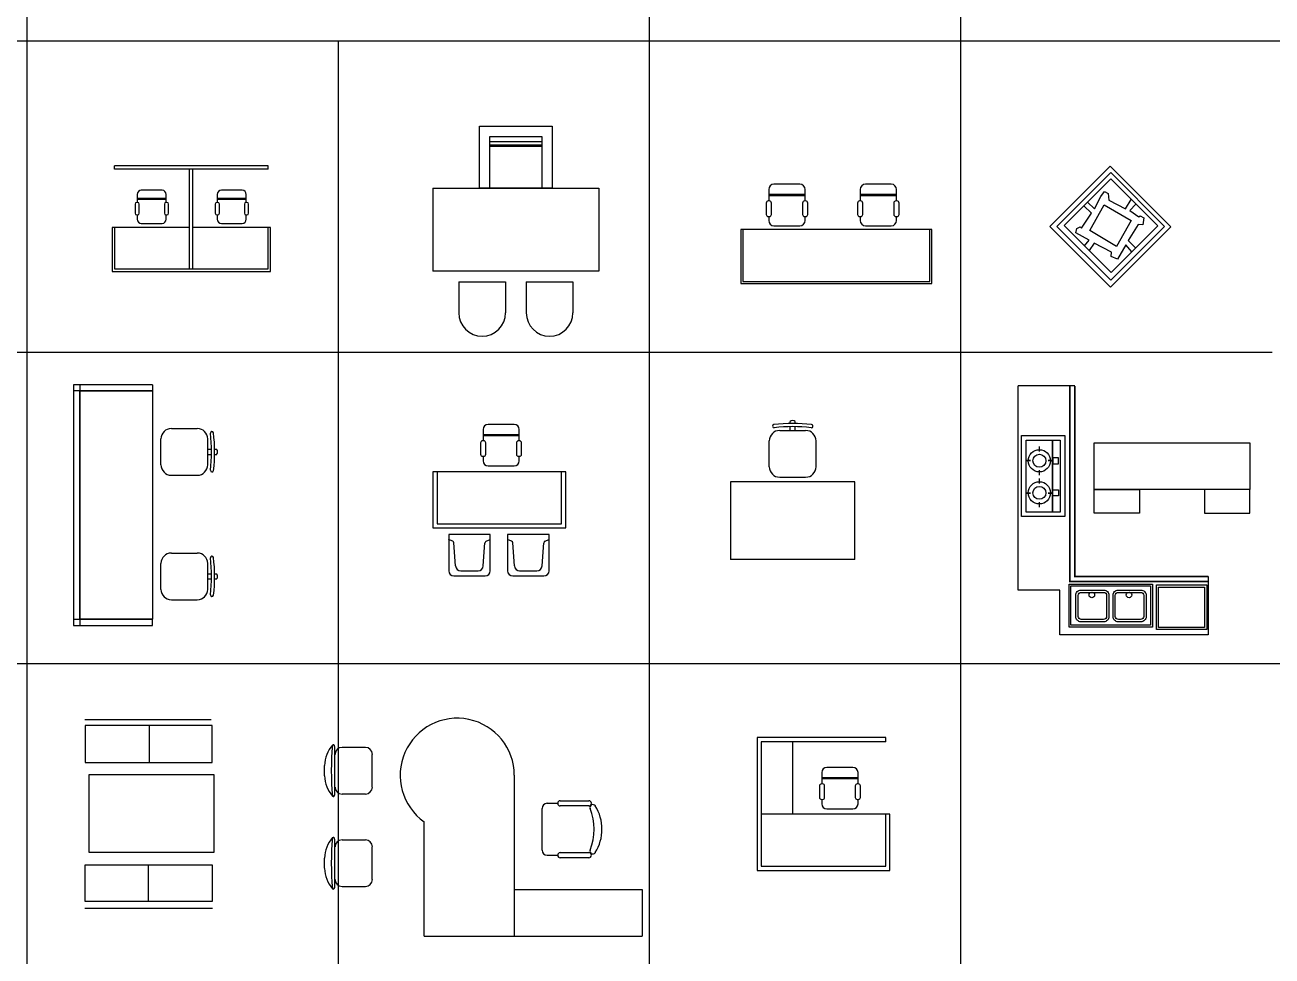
# Model space of a CAD drawing. Extents: x -72339 to 59654, y -38057 to 42097.
# Drawn here: x -60337 to -48316, y 21278 to 30251 of the extents above; entities that cross this region are included whole.
import ezdxf

# ---------------------------------------------------------------- set-up
doc = ezdxf.new("R2010")
doc.units = 0
doc.header["$MEASUREMENT"] = 0
doc.layers.get('0').update_dxf_attribs({"linetype": 'CONTINUOUS'})
doc.layers.add('HUM', color=7, linetype='CONTINUOUS')
doc.layers.add('LWALL1', color=9, linetype='CONTINUOUS')
doc.styles.add('DIM', font='txt')
doc.styles.get("Standard").update_dxf_attribs({"font": 'TXT', "bigfont": 'HZTXT'})

# ---------------------------------------------------------------- blocks, each defined once
blk = doc.blocks.new('M_C38OKK')
for p, q in [((-869, 1365), (-869, 1825)), ((-801, 1820), (-576, 1820)), ((-509, 1437), (-509, 1752)), ((-969, 1545), (-969, 1644)), ((860, 1550), (860, 0)), ((-801, 1370), (-576, 1370)), ((1128, 830), (1128, 1230)), ((1178, 1280), (1278, 1280)), ((1303, 1305), (1578, 1305)), ((1578, 1255), (1303, 1255)), ((-8, 0), (-8, 1102)), ((-869, 473), (-869, 933)), ((-801, 928), (-576, 928)), ((-509, 546), (-509, 861)), ((-969, 654), (-969, 753)), ((1178, 780), (1278, 780)), ((1303, 805), (1578, 805)), ((1578, 755), (1303, 755)), ((-801, 478), (-576, 478)), ((860, 450), (2092, 450)), ((2092, 450), (2092, 0)), ((-8, 0), (2092, 0))]:
    blk.add_line(p, q)
for centre, radius, start, end in [((310, 1550), 550, 360, 234.6112), ((-653, 1635), 316, 139.2735, 178.2349), ((1809, 1595), 2713, 174.8023, 185.1977), ((-885, 1834), 10, 67.33, 139.2735), ((-889, 1825), 20, 360, 67.33), ((-801, 1752), 67.5, 90, 180), ((-576, 1752), 67.5, 360, 90), ((-653, 1555), 316, 181.7651, 220.7265), ((-885, 1356), 10, 220.7265, 292.67), ((-889, 1365), 20, 292.67, 360), ((-801, 1437), 67.5, 180, 270), ((-576, 1437), 67.5, 270, 360), ((1178, 1230), 50, 90, 180), ((1303, 1280), 25, 90, 270), ((1578, 1280), 25, 270, 90), ((1617, 1240), 28.1, 31.8908, 201.2393), ((1076, 1030), 552, 338.7607, 21.2393), ((1279, 1030), 426, 328.1092, 31.8908), ((-653, 743), 316, 139.2735, 178.2349), ((1809, 703), 2713, 174.8023, 185.1977), ((-885, 942), 10, 67.33, 139.2735), ((-889, 933), 20, 360, 67.33), ((-801, 861), 67.5, 90, 180), ((-576, 861), 67.5, 360, 90), ((1178, 830), 50, 180, 270), ((1303, 780), 25, 90, 270), ((1578, 780), 25, 270, 90), ((1617, 820), 28.1, 158.7607, 328.1092), ((-653, 663), 316, 181.7651, 220.7265), ((-801, 546), 67.5, 180, 270), ((-576, 546), 67.5, 270, 360), ((-885, 464), 10, 220.7265, 292.67), ((-889, 473), 20, 292.67, 360)]:
    blk.add_arc(centre, radius, start, end)
at = {"width": 0.8, "flags": 9}
for tag in ['XSIZE', 'YSIZE']:
    blk.add_attdef(tag, (0, 0), '', height=0.5, dxfattribs=at)
blk = doc.blocks.new('1446')
at = {"linetype": 'Continuous'}
for p, q in [((-596, 965), (624, 965)), ((26, 903), (26, 555)), ((14, -441), (14, -789)), ((-596, -852), (636, -852))]:
    blk.add_line(p, q, dxfattribs=at)
for points in [[(-593, 908), (-593, 552), (632, 552), (632, 908)], [(-553, -316), (-553, 434), (647, 434), (647, -316)], [(-593, -790), (-593, -435), (632, -435), (632, -790)]]:
    blk.add_lwpolyline(points, close=True, dxfattribs=at)
at = {"linetype": 'Continuous', "style": 'DIM', "flags": 1}
for tag in ['XVALUE', 'YVALUE']:
    blk.add_attdef(tag, (-1007299, -1009771), '', height=0.02, dxfattribs=at)
blk = doc.blocks.new('2466')
for p, q in [((1240, 1280), (0, 1280)), ((0, 1280), (0, 0)), ((1240, 1240), (40, 1240)), ((40, 1240), (40, 40)), ((340, 1240), (340, 540)), ((1240, 1240), (1240, 1280)), ((923, 992), (673, 992)), ((623, 942), (623, 833)), ((973, 892), (623, 892)), ((973, 882), (623, 882)), ((973, 833), (973, 942)), ((601, 813), (601, 783)), ((601, 783), (601, 703)), ((631, 833), (621, 833)), ((651, 703), (651, 813)), ((946, 813), (946, 783)), ((946, 783), (946, 703)), ((976, 833), (966, 833)), ((996, 703), (996, 813)), ((621, 683), (631, 683)), ((623, 683), (623, 642)), ((966, 683), (976, 683)), ((973, 642), (973, 683)), ((1280, 540), (40, 540)), ((673, 592), (923, 592)), ((1240, 40), (1240, 540)), ((1280, 0), (1280, 540)), ((0, 0), (1280, 0)), ((40, 40), (1240, 40))]:
    blk.add_line(p, q)
for centre, radius, start, end in [((673, 942), 50, 90, 180), ((923, 942), 50, 0, 90), ((621, 813), 20, 90, 180), ((631, 813), 20, 0, 90), ((966, 813), 20, 90, 180), ((976, 813), 20, 0, 90), ((621, 703), 20, 180, 270), ((673, 642), 50, 180, 270), ((631, 703), 20, 270, 0), ((923, 642), 50, 270, 0), ((966, 703), 20, 180, 270), ((976, 703), 20, 270, 0)]:
    blk.add_arc(centre, radius, start, end)
at = {"style": 'DIM', "flags": 1}
for tag in ['XVALUE', 'YVALUE']:
    blk.add_attdef(tag, (-999999, -999999), '', height=0.02, dxfattribs=at)
blk = doc.blocks.new('2D048', base_point=(2803.5, 1774.2))
for p, q in [((2817.5, 1903.1), (2817.5, 1907.1)), ((3002.5, 1907.1), (2817.5, 1907.1)), ((3002.5, 1903.1), (2817.5, 1903.1)), ((2908, 1783.1), (2908, 1903.1)), ((2912, 1783.1), (2912, 1903.1)), ((3002.5, 1903.1), (3002.5, 1907.1)), ((2844.8, 1872.9), (2844.8, 1863.2)), ((2879.8, 1867.9), (2844.8, 1867.9)), ((2879.8, 1866.9), (2844.8, 1866.9)), ((2874.8, 1877.9), (2849.8, 1877.9)), ((2879.8, 1863.2), (2879.8, 1872.9)), ((2941.3, 1872.9), (2941.3, 1863.2)), ((2976.3, 1867.9), (2941.3, 1867.9)), ((2976.3, 1866.9), (2941.3, 1866.9)), ((2971.3, 1877.9), (2946.3, 1877.9)), ((2976.3, 1863.2), (2976.3, 1872.9)), ((2842.3, 1861.2), (2842.3, 1850.2)), ((2845.3, 1863.2), (2844.3, 1863.2)), ((2847.3, 1850.2), (2847.3, 1861.2)), ((2877.6, 1861.2), (2877.6, 1850.2)), ((2880.6, 1863.2), (2879.6, 1863.2)), ((2882.6, 1850.2), (2882.6, 1861.2)), ((2938.9, 1861.2), (2938.9, 1850.2)), ((2941.9, 1863.2), (2940.9, 1863.2)), ((2943.9, 1850.2), (2943.9, 1861.2)), ((2974.1, 1861.2), (2974.1, 1850.2)), ((2977.1, 1863.2), (2976.1, 1863.2)), ((2979.1, 1850.2), (2979.1, 1861.2)), ((2844.3, 1848.2), (2845.3, 1848.2)), ((2844.8, 1848.2), (2844.8, 1842.9)), ((2849.8, 1837.9), (2874.8, 1837.9)), ((2879.6, 1848.2), (2880.6, 1848.2)), ((2879.8, 1842.9), (2879.8, 1848.2)), ((2940.9, 1848.2), (2941.9, 1848.2)), ((2941.3, 1848.2), (2941.3, 1842.9)), ((2946.3, 1837.9), (2971.3, 1837.9)), ((2976.1, 1848.2), (2977.1, 1848.2)), ((2976.3, 1842.9), (2976.3, 1848.2)), ((2908, 1833.1), (2814.5, 1833.1)), ((2814.5, 1833.1), (2814.5, 1780.1)), ((2817.5, 1833.1), (2817.5, 1783.1)), ((3005.5, 1833.1), (2912, 1833.1)), ((3002.5, 1783.1), (3002.5, 1833.1)), ((3005.5, 1780.1), (3005.5, 1833.1)), ((2814.5, 1780.1), (3005.5, 1780.1)), ((2817.5, 1783.1), (3002.5, 1783.1))]:
    blk.add_line(p, q)
for centre, radius, start, end in [((2849.8, 1872.9), 5, 90, 180), ((2874.8, 1872.9), 5, 0, 90), ((2946.3, 1872.9), 5, 90, 180), ((2971.3, 1872.9), 5, 0, 90), ((2844.3, 1861.2), 2, 90, 180), ((2844.3, 1850.2), 2, 180, 270), ((2845.3, 1861.2), 2, 0, 90), ((2845.3, 1850.2), 2, 270, 0), ((2879.6, 1861.2), 2, 90, 180), ((2879.6, 1850.2), 2, 180, 270), ((2880.6, 1861.2), 2, 0, 90), ((2880.6, 1850.2), 2, 270, 0), ((2940.9, 1861.2), 2, 90, 180), ((2940.9, 1850.2), 2, 180, 270), ((2941.9, 1861.2), 2, 0, 90), ((2941.9, 1850.2), 2, 270, 0), ((2976.1, 1861.2), 2, 90, 180), ((2976.1, 1850.2), 2, 180, 270), ((2977.1, 1861.2), 2, 0, 90), ((2977.1, 1850.2), 2, 270, 0), ((2849.8, 1842.9), 5, 180, 270), ((2874.8, 1842.9), 5, 270, 0), ((2946.3, 1842.9), 5, 180, 270), ((2971.3, 1842.9), 5, 270, 0)]:
    blk.add_arc(centre, radius, start, end)
blk = doc.blocks.new('2469')
at = {"xscale": 8, "yscale": 8, "zscale": 8}
blk.add_blockref('2D048', (-88, -48), dxfattribs=at)
at = {"style": 'DIM', "flags": 1}
for tag in ['XVALUE', 'YVALUE']:
    blk.add_attdef(tag, (-999999, -999999), '', height=0.02, dxfattribs=at)
blk = doc.blocks.new('3')
for p, q in [((-351, 1132), (-351, -1188)), ((409, 1132), (-351, 1132)), ((-291, 1132), (-291, -1188)), ((409, 1132), (409, 1072)), ((409, 1072), (-351, 1072)), ((491, 360), (491, 610)), ((591, 710), (841, 710)), ((941, 360), (941, 610)), ((941, 510), (977, 510)), ((1007, 510), (1028, 510)), ((941, 460), (978, 460)), ((1008, 460), (1028, 460)), ((591, 260), (841, 260)), ((491, -840), (491, -590)), ((591, -490), (841, -490)), ((941, -840), (941, -590)), ((941, -690), (977, -690)), ((1007, -690), (1028, -690)), ((941, -740), (978, -740)), ((1008, -740), (1028, -740)), ((591, -940), (841, -940))]:
    blk.add_line(p, q)
blk.add_lwpolyline([(-291, -1128), (-291, 1072), (409, 1072), (409, -1128)], close=True)
for centre, radius, start, end in [((591, 610), 100, 90, 180), ((841, 610), 100, 360, 90), ((982, 666), 15, 7.9435, 187.9435), ((-568, 484), 1546, 353.4438, 6.6746), ((-568, 484), 1576, 353.4312, 6.7019), ((998, 485), 38.8, 319.9321, 40.0679), ((591, 360), 100, 180, 270), ((841, 360), 100, 270, 0), ((983, 306), 15, 172.8632, 352.8632), ((591, -590), 100, 90, 180), ((841, -590), 100, 360, 90), ((982, -534), 15, 7.9435, 187.9435), ((-568, -716), 1546, 353.4438, 6.6746), ((-568, -716), 1576, 353.4312, 6.7019), ((998, -715), 38.8, 319.9321, 40.0679), ((591, -840), 100, 180, 270), ((841, -840), 100, 270, 0), ((983, -894), 15, 172.8632, 352.8632)]:
    blk.add_arc(centre, radius, start, end)
at = {"layer": 'LWALL1'}
for p, q in [((-351, -1128), (409, -1128)), ((-351, -1188), (409, -1188)), ((409, -1188), (409, -1128))]:
    blk.add_line(p, q, dxfattribs=at)
blk = doc.blocks.new('1060')
at = {"extrusion": (0, 0, -1)}
for p, q in [((-821, 0), (0, 0)), ((-821, -826), (-821, 0)), ((0, 0), (0, -826)), ((-773, -47), (-39, -47)), ((-773, -782), (-773, -47)), ((-717, -91), (-83, -91)), ((-717, -732), (-717, -91)), ((-449, -193), (-450, -91)), ((-398, -91), (-397, -184)), ((-83, -91), (-83, -732)), ((-39, -47), (-39, -782)), ((-688, -220), (-651, -199)), ((-645, -361), (-688, -220)), ((-651, -199), (-617, -208)), ((-617, -208), (-616, -228)), ((-616, -228), (-449, -193)), ((-576, -300), (-302, -223)), ((-397, -184), (-268, -143)), ((-302, -223), (-226, -514)), ((-268, -143), (-212, -135)), ((-199, -172), (-241, -223)), ((-241, -223), (-184, -395)), ((-212, -135), (-199, -172)), ((-504, -592), (-576, -300)), ((-717, -368), (-645, -361)), ((-632, -415), (-717, -430)), ((-577, -594), (-632, -415)), ((-184, -395), (-83, -371)), ((-83, -435), (-169, -436)), ((-169, -436), (-149, -541)), ((-610, -622), (-577, -594)), ((-226, -514), (-504, -592)), ((-206, -590), (-382, -629)), ((-178, -623), (-206, -590)), ((-122, -580), (-178, -623)), ((-149, -541), (-133, -543)), ((-133, -543), (-122, -580)), ((-585, -684), (-610, -622)), ((-430, -642), (-585, -684)), ((-435, -732), (-430, -642)), ((-382, -629), (-383, -732)), ((0, -826), (-821, -826)), ((-39, -782), (-773, -782)), ((-83, -732), (-717, -732))]:
    blk.add_line(p, q, dxfattribs=at)
blk = doc.blocks.new('1058')
for p, q in [((545, 0), (0, 0)), ((0, -1970), (0, 0)), ((1831, -1837), (1831, -2398)), ((401, -1970), (0, -1970)), ((401, -2398), (401, -1970)), ((1831, -2398), (401, -2398))]:
    blk.add_line(p, q)
blk.add_lwpolyline([(497, 0, 15, 15, 0), (497, -1886, 15, 15, 0), (1831, -1886, 15, 15, 0)], format="xyseb")
at = {"const_width": 15}
for points in [[(545, 0), (545, -1837), (1831, -1837)], [(203, -583), (203, -634)], [(330, -523), (330, -1216)], [(119, -720), (80, -720)], [(286, -720), (326, -720)], [(203, -862), (203, -810)], [(203, -892), (203, -943)], [(119, -1033), (80, -1033)], [(286, -1033), (326, -1033)], [(203, -1170), (203, -1119)]]:
    blk.add_lwpolyline(points, dxfattribs=at)
for points in [[(31, -479), (449, -479), (449, -1260), (31, -1260)], [(75, -523), (405, -523), (405, -1216), (75, -1216)], [(333, -752), (386, -752), (386, -692), (333, -692)], [(333, -1001), (386, -1001), (386, -1061), (333, -1061)], [(490, -1912), (1292, -1912), (1292, -2324), (490, -2324)], [(1331, -1918), (1817, -1918), (1817, -2348), (1331, -2348)], [(507, -1928), (1275, -1928), (1275, -2307), (507, -2307)], [(1351, -1939), (1796, -1939), (1796, -2328), (1351, -2328)]]:
    blk.add_lwpolyline(points, close=True)
for points in [[(604, -1968), (823, -1968, -0.414214), (873, -2018), (873, -2224, -0.414214), (823, -2274), (604, -2274, -0.414214), (554, -2224), (554, -2018, -0.414214)], [(607, -1990), (821, -1990, -0.414214), (851, -2020), (851, -2222, -0.414214), (821, -2252), (607, -2252, -0.414214), (577, -2222), (577, -2020, -0.414214)], [(963, -1968), (1182, -1968, -0.414214), (1232, -2018), (1232, -2224, -0.414214), (1182, -2274), (963, -2274, -0.414214), (913, -2224), (913, -2018, -0.414214)], [(965, -1990), (1179, -1990, -0.414214), (1209, -2020), (1209, -2222, -0.414214), (1179, -2252), (965, -2252, -0.414214), (935, -2222), (935, -2020, -0.414214)]]:
    blk.add_lwpolyline(points, format="xyb", close=True)
for centre, radius in [((203, -722), 107), ((203, -722), 62.4), ((203, -1031), 107), ((203, -1031), 62.4), ((709, -2015), 26.8), ((1067, -2015), 26.8)]:
    blk.add_circle(centre, radius)
blk = doc.blocks.new('1407')
at = {"linetype": 'Continuous'}
for points in [[(0, 227), (0, 677), (1500, 677), (1500, 227)], [(0, 0), (0, 227), (437, 227), (437, 0)], [(1500, 0), (1500, 227), (1063, 227), (1063, 0)]]:
    blk.add_lwpolyline(points, close=True, dxfattribs=at)
at = {"linetype": 'Continuous', "style": 'DIM', "flags": 1}
for tag in ['XVALUE', 'YVALUE']:
    blk.add_attdef(tag, (-1011051, -1006792), '', height=0.02, dxfattribs=at)
blk = doc.blocks.new('2482')
for p, q in [((450, 1400), (1150, 1400)), ((450, 800), (450, 1400)), ((1150, 1400), (1150, 800)), ((550, 1300), (1050, 1300)), ((550, 800), (550, 1300)), ((550, 1250), (1050, 1250)), ((550, 1220), (1050, 1220)), ((550, 1205), (1050, 1205)), ((1050, 1300), (1050, 800)), ((0, 800), (1600, 800)), ((0, 800), (0, 0)), ((1150, 800), (450, 800)), ((1600, 800), (1600, 0)), ((1600, 0), (0, 0)), ((250, -100), (700, -100)), ((250, -100), (250, -400)), ((700, -100), (700, -400)), ((900, -100), (1350, -100)), ((900, -100), (900, -400)), ((1350, -100), (1350, -400))]:
    blk.add_line(p, q)
for centre in [(475, -400), (1125, -400)]:
    blk.add_arc(centre, 225, 180, 0)
at = {"style": 'DIM', "flags": 1}
for tag in ['XVALUE', 'YVALUE']:
    blk.add_attdef(tag, (-999999, -999999), '', height=0.02, dxfattribs=at)
blk = doc.blocks.new('2475')
for p, q in [((783, 998), (533, 998)), ((483, 948), (483, 840)), ((833, 898), (483, 898)), ((833, 888), (483, 888)), ((833, 840), (833, 948)), ((460, 820), (460, 790)), ((460, 790), (460, 710)), ((490, 840), (480, 840)), ((510, 710), (510, 820)), ((805, 820), (805, 790)), ((805, 790), (805, 710)), ((835, 840), (825, 840)), ((855, 710), (855, 820)), ((480, 690), (490, 690)), ((483, 690), (483, 648)), ((825, 690), (835, 690)), ((833, 648), (833, 690)), ((1280, 540), (0, 540)), ((0, 540), (0, 0)), ((40, 540), (40, 40)), ((533, 598), (783, 598)), ((1240, 40), (1240, 540)), ((1280, 0), (1280, 540)), ((0, 0), (1280, 0)), ((40, 40), (1240, 40)), ((191, -128), (152, -111)), ((153, -63), (153, -413)), ((553, -63), (153, -63)), ((515, -128), (552, -113)), ((553, -413), (553, -63)), ((758, -128), (719, -111)), ((1120, -63), (720, -63)), ((720, -63), (720, -413)), ((1082, -128), (1119, -113)), ((1120, -413), (1120, -63)), ((219, -366), (203, -145)), ((486, -366), (502, -145)), ((786, -366), (770, -145)), ((1053, -366), (1069, -145)), ((203, -463), (503, -463)), ((269, -413), (436, -413)), ((770, -463), (1070, -463)), ((836, -413), (1003, -413))]:
    blk.add_line(p, q)
for centre, radius, start, end in [((533, 948), 50, 90, 180), ((783, 948), 50, 0, 90), ((480, 820), 20, 90, 180), ((490, 820), 20, 0, 90), ((825, 820), 20, 90, 180), ((835, 820), 20, 0, 90), ((480, 710), 20, 180, 270), ((533, 648), 50, 180, 270), ((490, 710), 20, 270, 0), ((783, 648), 50, 270, 0), ((825, 710), 20, 180, 270), ((835, 710), 20, 270, 0), ((183, -146), 20, 4.1049, 66.6002), ((522, -147), 20, 112.048, 175.7989), ((750, -146), 20, 4.1049, 66.6002), ((1089, -147), 20, 112.048, 175.7989), ((203, -413), 50, 180, 270), ((269, -363), 50, 184.1049, 270), ((436, -363), 50, 270, 355.7989), ((503, -413), 50, 270, 0), ((770, -413), 50, 180, 270), ((836, -363), 50, 184.1049, 270), ((1003, -363), 50, 270, 355.7989), ((1070, -413), 50, 270, 0)]:
    blk.add_arc(centre, radius, start, end)
at = {"style": 'DIM', "flags": 1}
for tag in ['XVALUE', 'YVALUE']:
    blk.add_attdef(tag, (-999999, -999999), '', height=0.02, dxfattribs=at)
blk = doc.blocks.new('2480')
for p, q in [((575, 1311), (575, 1331)), ((625, 1311), (625, 1331)), ((475, 1244), (725, 1244)), ((575, 1244), (575, 1281)), ((625, 1244), (625, 1281)), ((375, 894), (375, 1144)), ((825, 894), (825, 1144)), ((0, 750), (0, 0)), ((1200, 750), (0, 750)), ((475, 794), (725, 794)), ((1200, 0), (1200, 750)), ((1200, 0), (0, 0))]:
    blk.add_line(p, q)
for centre, radius, start, end in [((600, 1301), 38.8, 49.9321, 130.0679), ((475, 1144), 100, 90, 180), ((421, 1286), 15, 97.1368, 277.1368), ((599, -264), 1576, 83.2981, 96.5688), ((599, -265), 1546, 83.3254, 96.5562), ((725, 1144), 100, 0, 90), ((781, 1286), 15, 262.0565, 82.0565), ((475, 894), 100, 180, 270), ((725, 894), 100, 270, 0)]:
    blk.add_arc(centre, radius, start, end)
at = {"style": 'DIM', "flags": 1}
for tag in ['XVALUE', 'YVALUE']:
    blk.add_attdef(tag, (-999999, -999999), '', height=0.02, dxfattribs=at)
blk = doc.blocks.new('2D028', base_point=(2799.3, 1747))
for p, q in [((2842.4, 1851.5), (2842.4, 1840.4)), ((2872.4, 1856.5), (2847.4, 1856.5)), ((2877.4, 1840.4), (2877.4, 1851.5)), ((2930.5, 1851.5), (2930.5, 1840.4)), ((2960.5, 1856.5), (2935.5, 1856.5)), ((2965.5, 1840.4), (2965.5, 1851.5)), ((2842.9, 1840.4), (2841.9, 1840.4)), ((2877.4, 1846.5), (2842.4, 1846.5)), ((2877.4, 1845.5), (2842.4, 1845.5)), ((2877.9, 1840.4), (2876.9, 1840.4)), ((2930.9, 1840.4), (2929.9, 1840.4)), ((2965.5, 1846.5), (2930.5, 1846.5)), ((2965.5, 1845.5), (2930.5, 1845.5)), ((2965.9, 1840.4), (2964.9, 1840.4)), ((2839.9, 1838.4), (2839.9, 1827.4)), ((2844.9, 1827.4), (2844.9, 1838.4)), ((2874.9, 1838.4), (2874.9, 1827.4)), ((2879.9, 1827.4), (2879.9, 1838.4)), ((2927.9, 1838.4), (2927.9, 1827.4)), ((2932.9, 1827.4), (2932.9, 1838.4)), ((2962.9, 1838.4), (2962.9, 1827.4)), ((2967.9, 1827.4), (2967.9, 1838.4)), ((2841.9, 1825.4), (2842.9, 1825.4)), ((2842.4, 1825.4), (2842.4, 1821.5)), ((2847.4, 1816.5), (2872.4, 1816.5)), ((2876.9, 1825.4), (2877.9, 1825.4)), ((2877.4, 1821.5), (2877.4, 1825.4)), ((2929.9, 1825.4), (2930.9, 1825.4)), ((2930.5, 1825.4), (2930.5, 1821.5)), ((2935.5, 1816.5), (2960.5, 1816.5)), ((2964.9, 1825.4), (2965.9, 1825.4)), ((2965.5, 1821.5), (2965.5, 1825.4)), ((2815.5, 1812.9), (2815.5, 1760.9)), ((2999.5, 1812.9), (2815.5, 1812.9)), ((2817.5, 1812.9), (2817.5, 1762.9)), ((2997.5, 1762.9), (2997.5, 1812.9)), ((2999.5, 1760.9), (2999.5, 1812.9)), ((2815.5, 1760.9), (2999.5, 1760.9)), ((2817.5, 1762.9), (2997.5, 1762.9))]:
    blk.add_line(p, q)
for centre, radius, start, end in [((2847.4, 1851.5), 5, 90, 180), ((2872.4, 1851.5), 5, 0, 90), ((2935.5, 1851.5), 5, 90, 180), ((2960.5, 1851.5), 5, 0, 90), ((2841.9, 1838.4), 2, 90, 180), ((2842.9, 1838.4), 2, 0, 90), ((2876.9, 1838.4), 2, 90, 180), ((2877.9, 1838.4), 2, 0, 90), ((2929.9, 1838.4), 2, 90, 180), ((2930.9, 1838.4), 2, 0, 90), ((2964.9, 1838.4), 2, 90, 180), ((2965.9, 1838.4), 2, 0, 90), ((2841.9, 1827.4), 2, 180, 270), ((2842.9, 1827.4), 2, 270, 0), ((2876.9, 1827.4), 2, 180, 270), ((2877.9, 1827.4), 2, 270, 0), ((2929.9, 1827.4), 2, 180, 270), ((2930.9, 1827.4), 2, 270, 0), ((2964.9, 1827.4), 2, 180, 270), ((2965.9, 1827.4), 2, 270, 0), ((2847.4, 1821.5), 5, 180, 270), ((2872.4, 1821.5), 5, 270, 0), ((2935.5, 1821.5), 5, 180, 270), ((2960.5, 1821.5), 5, 270, 0)]:
    blk.add_arc(centre, radius, start, end)
blk = doc.blocks.new('2468')
at = {"xscale": 10, "yscale": 10, "zscale": 10}
blk.add_blockref('2D028', (-161, -139), dxfattribs=at)
at = {"style": 'DIM', "flags": 1}
for tag in ['XVALUE', 'YVALUE']:
    blk.add_attdef(tag, (-999999, -999999), '', height=0.02, dxfattribs=at)

msp = doc.modelspace()

# ---------------------------------------------------------------- linework, layer by layer
for p, q in [((-60316, 12097), (-60316, 42097)), ((-54316, 12097), (-54316, 42097)), ((-51316, 30097), (-51316, 36097)), ((-72316, 30097), (-18316, 30097)), ((-57316, 12097), (-57316, 30097)), ((-51316, 24097), (-51316, 30097)), ((-72316, 27097), (-48316, 27097)), ((-69316, 24097), (-18316, 24097)), ((-51316, 18097), (-51316, 24097))]:
    msp.add_line(p, q)

# ---------------------------------------------------------------- block references
for name, p in [('2482', (-56405, 27877)), ('2469', (-59498, 27877)), ('2468', (-53437, 27760)), ('3', (-59517, 25652)), ('2475', (-56405, 25404)), ('2480', (-53537, 25099)), ('1407', (-50030, 25547)), ('M_C38OKK', (-56480, 21470)), ('1446', (-59165, 22593)), ('2466', (-53280, 22104))]:
    msp.add_blockref(name, p)
at = {"layer": 'HUM', "rotation": 45.00000000000001}
msp.add_blockref('1060', (-49877, 28890), dxfattribs=at)
at = {"layer": 'HUM'}
msp.add_blockref('1058', (-50762, 26773), dxfattribs=at)

doc.saveas('drawing.dxf')
